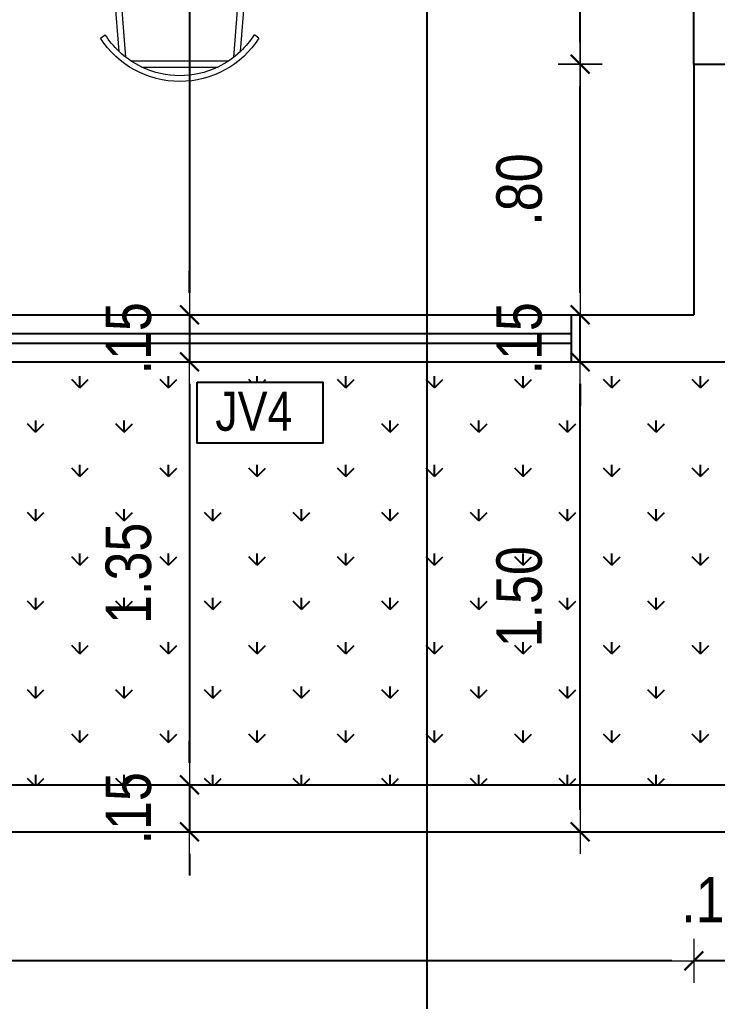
# Model space of a CAD drawing. Header units: millimetres. Extents: x -6300 to 1991, y -4770 to 4545.
# Drawn here: x 1504.08 to 1506.306, y 93.017 to 96.15 of the extents above; entities that cross this region are included whole.
import ezdxf
from ezdxf.enums import TextEntityAlignment as Align

# ---------------------------------------------------------------- set-up
doc = ezdxf.new("R2010")
doc.units = ezdxf.units.MM
doc.header["$LTSCALE"] = 20
doc.header["$MEASUREMENT"] = 0
doc.linetypes.add('DASHDOT2', pattern=[0.5, 0.25, -0.125, 0, -0.125])
doc.layers.get('0').update_dxf_attribs({"linetype": 'CONTINUOUS'})
doc.layers.get('DEFPOINTS').update_dxf_attribs({"linetype": 'CONTINUOUS'})
for name, color, linetype in [('COTA', 7, 'CONTINUOUS'), ('E-hatch', 8, 'CONTINUOUS'), ('LAYER1', 7, 'CONTINUOUS')]:
    doc.layers.add(name, color=color, linetype=linetype)
for name, color, linetype, lineweight in [('E-Lay-9', 9, 'CONTINUOUS', 9), ('E-Pen-C', 4, 'CONTINUOUS', 15), ('E-Pen-G', 3, 'CONTINUOUS', 30)]:
    doc.layers.add(name, color=color, linetype=linetype, lineweight=lineweight)
doc.styles.add('F2', font='ARIALN.TTF')
doc.dimstyles.new('DIMENSION-1', dxfattribs={"dimtxt": 0.145, "dimasz": 0.07, "dimexe": 1, "dimexo": 0, "dimgap": 0.12, "dimtad": 1, "dimzin": 7, "dimdsep": 46, "dimtxsty": 'F2', "dimblk1": 'TRACO', "dimblk2": 'TRACO', "dimsah": 1, "dimcen": 1, "dimse1": 1, "dimse2": 1, "dimclrd": 4, "dimclre": 256, "dimclrt": 4, "dimadec": 8, "dimazin": 0, "dimtfac": 1, "dimtix": 1, "dimtmove": 2, "dimatfit": 3, "dimldrblk": 'TRACO', "dimfxl": 1, "dimtolj": 1, "dimtzin": 0, "dimarcsym": 0})

# ---------------------------------------------------------------- blocks, each defined once
blk = doc.blocks.new('TRACO')
at = {"layer": 'E-Pen-C'}
for p, q in [((0, 1), (0, -1)), ((-1, 0), (1, 0))]:
    blk.add_line(p, q, dxfattribs=at)
at = {"layer": 'E-Pen-G'}
blk.add_line((-0.424, -0.424), (0.424, 0.424), dxfattribs=at)
blk = doc.blocks.new('*D400')
at = {"layer": 'COTA', "color": 4, "linetype": 'Continuous', "lineweight": -2}
for p, q in [((1506.1609, 93.1462), (1506.0909, 93.1462)), ((1506.3809, 93.1462), (1506.2309, 93.1462)), ((1506.4509, 93.1462), (1506.5209, 93.1462))]:
    blk.add_line(p, q, dxfattribs=at)
at = {"layer": 'DEFPOINTS', "color": 0, "linetype": 'Continuous'}
for p in [(1506.2309, 95.0579, -1.8296), (1506.3809, 95.0579, -1.8296), (1506.2309, 93.1462)]:
    blk.add_point(p, dxfattribs=at)
at = {"layer": 'COTA', "color": 4, "linetype": 'Continuous', "lineweight": -2, "xscale": 0.07, "yscale": 0.07, "zscale": 0.07}
blk.add_blockref('TRACO', (1506.2309, 93.1462), dxfattribs=at)
at = {"layer": 'COTA', "color": 4, "linetype": 'Continuous', "lineweight": -2, "xscale": 0.07, "yscale": 0.07, "zscale": 0.07, "rotation": 180}
blk.add_blockref('TRACO', (1506.3809, 93.1462), dxfattribs=at)
at = {"layer": 'COTA', "color": 4, "linetype": 'Continuous', "insert": (1506.3059, 93.3402), "char_height": 0.145, "attachment_point": 5, "style": 'F2'}
blk.add_mtext('\\A1;.15', dxfattribs=at)
blk = doc.blocks.new('*D401')
at = {"layer": 'COTA', "color": 4, "linetype": 'Continuous', "lineweight": -2}
blk.add_line((1506.1609, 93.1462), (1499.4042, 93.1462), dxfattribs=at)
at = {"layer": 'DEFPOINTS', "color": 0, "linetype": 'Continuous'}
for p in [(1499.3342, 95.2079, -1.8296), (1506.2309, 95.0579, -1.8296), (1499.3342, 93.1462)]:
    blk.add_point(p, dxfattribs=at)
at = {"layer": 'COTA', "color": 4, "linetype": 'Continuous', "lineweight": -2, "xscale": 0.07, "yscale": 0.07, "zscale": 0.07, "rotation": 180}
blk.add_blockref('TRACO', (1499.3342, 93.1462), dxfattribs=at)
at = {"layer": 'COTA', "color": 4, "linetype": 'Continuous', "lineweight": -2, "xscale": 0.07, "yscale": 0.07, "zscale": 0.07}
blk.add_blockref('TRACO', (1506.2309, 93.1462), dxfattribs=at)
at = {"layer": 'COTA', "color": 4, "linetype": 'Continuous', "insert": (1502.7826, 93.3402), "char_height": 0.145, "attachment_point": 5, "style": 'F2'}
blk.add_mtext('\\A1;6.90', dxfattribs=at)
blk = doc.blocks.new('*D405')
at = {"layer": 'COTA', "color": 4, "linetype": 'Continuous', "lineweight": -2}
blk.add_line((1495.4009, 92.7087), (1517.7609, 92.7087), dxfattribs=at)
at = {"layer": 'DEFPOINTS', "color": 0, "linetype": 'Continuous'}
for p in [(1495.3309, 93.5579, -1.8296), (1517.8309, 93.5579, -1.8296), (1517.8309, 92.7087)]:
    blk.add_point(p, dxfattribs=at)
at = {"layer": 'COTA', "color": 4, "linetype": 'Continuous', "lineweight": -2, "xscale": 0.07, "yscale": 0.07, "zscale": 0.07, "rotation": 180}
blk.add_blockref('TRACO', (1495.3309, 92.7087), dxfattribs=at)
at = {"layer": 'COTA', "color": 4, "linetype": 'Continuous', "lineweight": -2, "xscale": 0.07, "yscale": 0.07, "zscale": 0.07}
blk.add_blockref('TRACO', (1517.8309, 92.7087), dxfattribs=at)
at = {"layer": 'COTA', "color": 4, "linetype": 'Continuous', "insert": (1506.5809, 92.9027), "char_height": 0.145, "attachment_point": 5, "style": 'F2'}
blk.add_mtext('\\A1;22.50', dxfattribs=at)
blk = doc.blocks.new('*D429')
at = {"layer": 'COTA', "color": 4, "linetype": 'Continuous', "lineweight": -2}
blk.add_line((1504.6215, 99.8879), (1504.6215, 95.2779), dxfattribs=at)
at = {"layer": 'DEFPOINTS', "color": 0, "linetype": 'Continuous'}
for p in [(1504.8809, 99.9579, -1.8296), (1504.6215, 95.2079), (1504.7073, 95.2079, -1.8296)]:
    blk.add_point(p, dxfattribs=at)
at = {"layer": 'COTA', "color": 4, "linetype": 'Continuous', "lineweight": -2, "xscale": 0.07, "yscale": 0.07, "zscale": 0.07}
for p, rotation in [((1504.6215, 99.9579), 90), ((1504.6215, 95.2079), 270)]:
    blk.add_blockref('TRACO', p, dxfattribs=dict(at, rotation=rotation))
at = {"layer": 'COTA', "color": 4, "linetype": 'Continuous', "insert": (1504.4277, 97.5829), "char_height": 0.145, "attachment_point": 5, "rotation": 90, "style": 'F2'}
blk.add_mtext('\\A1;4.75', dxfattribs=at)
blk = doc.blocks.new('*D430')
at = {"layer": 'COTA', "color": 4, "linetype": 'Continuous', "lineweight": -2}
for p, q in [((1504.6215, 95.2779), (1504.6215, 95.3479)), ((1504.6215, 95.2079), (1504.6215, 95.0579)), ((1504.6215, 94.9879), (1504.6215, 94.9179))]:
    blk.add_line(p, q, dxfattribs=at)
at = {"layer": 'DEFPOINTS', "color": 0, "linetype": 'Continuous'}
for p in [(1504.7073, 95.2079, -1.8296), (1504.6215, 95.0579), (1504.7073, 95.0579, -1.8296)]:
    blk.add_point(p, dxfattribs=at)
at = {"layer": 'COTA', "color": 4, "linetype": 'Continuous', "lineweight": -2, "xscale": 0.07, "yscale": 0.07, "zscale": 0.07}
for p, rotation in [((1504.6215, 95.2079), 270), ((1504.6215, 95.0579), 90)]:
    blk.add_blockref('TRACO', p, dxfattribs=dict(at, rotation=rotation))
at = {"layer": 'COTA', "color": 4, "linetype": 'Continuous', "insert": (1504.4274, 95.1329), "char_height": 0.145, "attachment_point": 5, "rotation": 90, "style": 'F2'}
blk.add_mtext('\\A1;.15', dxfattribs=at)
blk = doc.blocks.new('*D431')
at = {"layer": 'COTA', "color": 4, "linetype": 'Continuous', "lineweight": -2}
blk.add_line((1504.6215, 94.9879), (1504.6215, 93.7779), dxfattribs=at)
at = {"layer": 'DEFPOINTS', "color": 0, "linetype": 'Continuous'}
for p in [(1504.7073, 95.0579, -1.8296), (1504.6215, 93.7079), (1504.7073, 93.7079, -1.8296)]:
    blk.add_point(p, dxfattribs=at)
at = {"layer": 'COTA', "color": 4, "linetype": 'Continuous', "lineweight": -2, "xscale": 0.07, "yscale": 0.07, "zscale": 0.07}
for p, rotation in [((1504.6215, 95.0579), 90), ((1504.6215, 93.7079), 270)]:
    blk.add_blockref('TRACO', p, dxfattribs=dict(at, rotation=rotation))
at = {"layer": 'COTA', "color": 4, "linetype": 'Continuous', "insert": (1504.4274, 94.3829), "char_height": 0.145, "attachment_point": 5, "rotation": 90, "style": 'F2'}
blk.add_mtext('\\A1;1.35', dxfattribs=at)
blk = doc.blocks.new('*D432')
at = {"layer": 'COTA', "color": 4, "linetype": 'Continuous', "lineweight": -2}
for p, q in [((1504.6215, 93.7779), (1504.6215, 93.8479)), ((1504.6215, 93.7079), (1504.6215, 93.5579)), ((1504.6215, 93.4879), (1504.6215, 93.4179))]:
    blk.add_line(p, q, dxfattribs=at)
at = {"layer": 'DEFPOINTS', "color": 0, "linetype": 'Continuous'}
for p in [(1504.7073, 93.7079, -1.8296), (1504.6215, 93.5579), (1504.7073, 93.5579, -1.8296)]:
    blk.add_point(p, dxfattribs=at)
at = {"layer": 'COTA', "color": 4, "linetype": 'Continuous', "lineweight": -2, "xscale": 0.07, "yscale": 0.07, "zscale": 0.07}
for p, rotation in [((1504.6215, 93.7079), 270), ((1504.6215, 93.5579), 90)]:
    blk.add_blockref('TRACO', p, dxfattribs=dict(at, rotation=rotation))
at = {"layer": 'COTA', "color": 4, "linetype": 'Continuous', "insert": (1504.4274, 93.6329), "char_height": 0.145, "attachment_point": 5, "rotation": 90, "style": 'F2'}
blk.add_mtext('\\A1;.15', dxfattribs=at)
blk = doc.blocks.new('cadeira3')
at = {"color": 8}
for p, q in [((335.87, -200.51), (367.14, -200.51)), ((339.39, -198.51), (363.62, -198.51)), ((332.14, -203.49), (329.22, -240.82)), ((334.29, -201.65), (331.21, -240.97)), ((368.73, -201.65), (371.8, -240.97)), ((370.88, -203.49), (373.8, -240.82)), ((326.24, -207.76), (327.72, -208.87)), ((376.77, -207.76), (375.3, -208.87)), ((371.3, -241.51), (331.71, -241.51)), ((371.3, -243.51), (331.71, -243.51))]:
    blk.add_line(p, q, dxfattribs=at)
for centre, radius, start, end in [((351.51, -223.91), 29.99, 32.591, 147.409), ((351.51, -223.93), 28.15, 64.5065, 115.4935), ((351.51, -223.93), 28.15, 115.4935, 133.4739), ((351.51, -223.93), 28.15, 46.5261, 64.5065), ((351.51, -223.93), 28.15, 133.4739, 147.6689), ((351.51, -223.93), 28.15, 32.3311, 46.5261), ((331.71, -241.01), 2.5, 175.5276, 270), ((331.71, -241.01), 0.5, 175.5276, 270), ((371.3, -241.01), 2.5, 270, 4.4724), ((371.3, -241.01), 0.5, 270, 4.4724)]:
    blk.add_arc(centre, radius, start, end, dxfattribs=at)
blk = doc.blocks.new('*D447')
at = {"layer": 'COTA', "color": 4, "linetype": 'Continuous', "lineweight": -2}
blk.add_line((1505.8684, 93.6279), (1505.8684, 94.9879), dxfattribs=at)
at = {"layer": 'DEFPOINTS', "color": 0, "linetype": 'Continuous'}
for p in [(1505.8684, 95.0579), (1505.9833, 95.0579, -1.8296), (1505.9833, 93.5579, -1.8296)]:
    blk.add_point(p, dxfattribs=at)
at = {"layer": 'COTA', "color": 4, "linetype": 'Continuous', "lineweight": -2, "xscale": 0.07, "yscale": 0.07, "zscale": 0.07}
for p, rotation in [((1505.8684, 95.0579), 90), ((1505.8684, 93.5579), 270)]:
    blk.add_blockref('TRACO', p, dxfattribs=dict(at, rotation=rotation))
at = {"layer": 'COTA', "color": 4, "linetype": 'Continuous', "insert": (1505.6744, 94.3079), "char_height": 0.145, "attachment_point": 5, "rotation": 90, "style": 'F2'}
blk.add_mtext('\\A1;1.50', dxfattribs=at)
blk = doc.blocks.new('*D448')
at = {"layer": 'COTA', "color": 4, "linetype": 'Continuous', "lineweight": -2}
for p, q in [((1505.8684, 95.2779), (1505.8684, 95.3479)), ((1505.8684, 95.0579), (1505.8684, 95.2079)), ((1505.8684, 94.9879), (1505.8684, 94.9179))]:
    blk.add_line(p, q, dxfattribs=at)
at = {"layer": 'DEFPOINTS', "color": 0, "linetype": 'Continuous'}
for p in [(1505.8684, 95.2079), (1506.2309, 95.2079, -1.8296), (1505.9833, 95.0579, -1.8296)]:
    blk.add_point(p, dxfattribs=at)
at = {"layer": 'COTA', "color": 4, "linetype": 'Continuous', "lineweight": -2, "xscale": 0.07, "yscale": 0.07, "zscale": 0.07}
for p, rotation in [((1505.8684, 95.2079), 270), ((1505.8684, 95.0579), 90)]:
    blk.add_blockref('TRACO', p, dxfattribs=dict(at, rotation=rotation))
at = {"layer": 'COTA', "color": 4, "linetype": 'Continuous', "insert": (1505.6744, 95.1329), "char_height": 0.145, "attachment_point": 5, "rotation": 90, "style": 'F2'}
blk.add_mtext('\\A1;.15', dxfattribs=at)
blk = doc.blocks.new('*D449')
at = {"layer": 'COTA', "color": 4, "linetype": 'Continuous', "lineweight": -2}
blk.add_line((1505.8684, 95.2779), (1505.8684, 95.9379), dxfattribs=at)
at = {"layer": 'DEFPOINTS', "color": 0, "linetype": 'Continuous'}
for p in [(1505.8684, 96.0079), (1506.2309, 96.0079, -1.8296), (1506.2309, 95.2079, -1.8296)]:
    blk.add_point(p, dxfattribs=at)
at = {"layer": 'COTA', "color": 4, "linetype": 'Continuous', "lineweight": -2, "xscale": 0.07, "yscale": 0.07, "zscale": 0.07}
for p, rotation in [((1505.8684, 96.0079), 90), ((1505.8684, 95.2079), 270)]:
    blk.add_blockref('TRACO', p, dxfattribs=dict(at, rotation=rotation))
at = {"layer": 'COTA', "color": 4, "linetype": 'Continuous', "insert": (1505.6744, 95.6079), "char_height": 0.145, "attachment_point": 5, "rotation": 90, "style": 'F2'}
blk.add_mtext('\\A1;.80', dxfattribs=at)
blk = doc.blocks.new('*D450')
at = {"layer": 'COTA', "color": 4, "linetype": 'Continuous', "lineweight": -2}
blk.add_line((1505.8684, 96.0779), (1505.8684, 97.4379), dxfattribs=at)
at = {"layer": 'DEFPOINTS', "color": 0, "linetype": 'Continuous'}
for p in [(1505.8684, 97.5079), (1506.2309, 97.5079, -1.8296), (1506.2309, 96.0079, -1.8296)]:
    blk.add_point(p, dxfattribs=at)
at = {"layer": 'COTA', "color": 4, "linetype": 'Continuous', "lineweight": -2, "xscale": 0.07, "yscale": 0.07, "zscale": 0.07}
for p, rotation in [((1505.8684, 97.5079), 90), ((1505.8684, 96.0079), 270)]:
    blk.add_blockref('TRACO', p, dxfattribs=dict(at, rotation=rotation))
at = {"layer": 'COTA', "color": 4, "linetype": 'Continuous', "insert": (1505.6744, 96.7579), "char_height": 0.145, "attachment_point": 5, "rotation": 90, "style": 'F2'}
blk.add_mtext('\\A1;1.50', dxfattribs=at)

msp = doc.modelspace()

# ---------------------------------------------------------------- hatches: boundary and pattern name
at = {"layer": 'E-hatch'}
h = msp.add_hatch(dxfattribs=at)
h.set_pattern_fill('GRASS', color=8, scale=0.2, style=0)
h.set_pattern_definition([(90, (-60.41372, 66.12446), (-0.141421356, 0.141421356), [0.0375, -0.245342713]), (45, (-60.41372, 66.12446), (-0.141421356, 0.141421356), [0.0375, -0.1625]), (135, (-60.41372, 66.12446), (-0.141421356, -0.141421356), [0.0375, -0.1625])])
h.paths.add_polyline_path([(1499.1842, 95.0579), (1508.7309, 95.0579), (1508.7309, 93.7079), (1499.1842, 93.7079)])
h.paths.add_polyline_path([(1502.3764, 94.0257), (1502.3764, 94.063), (1502.3621, 94.0601), (1502.35, 94.0521)], flags=24)
h.paths.add_polyline_path([(1502.3764, 94.0257), (1502.35, 94.0521), (1502.3419, 94.0399), (1502.3391, 94.0257)], flags=8)
h.paths.add_polyline_path([(1502.3764, 94.0257), (1502.4137, 94.0257), (1502.4109, 94.0114), (1502.4028, 93.9993)], flags=8)
h.paths.add_polyline_path([(1502.3764, 94.0257), (1502.4028, 93.9993), (1502.3907, 93.9912), (1502.3764, 93.9883)], flags=24)
edge = h.paths.add_edge_path(flags=16)
edge.add_line((1502.3764, 93.951), (1502.3764, 94.1003))
edge = h.paths.add_edge_path(flags=16)
edge.add_arc((1502.3764, 94.0257), 0.0373, 0, 360)
edge = h.paths.add_edge_path(flags=16)
edge.add_line((1502.3018, 94.0257), (1502.6529, 94.0257))
h.paths.add_polyline_path([(1502.4061, 94.0168), (1502.6892, 94.0168), (1502.6892, 94.1971), (1502.4061, 94.1971)], flags=24)
h.paths.add_polyline_path([(1502.0279, 94.394), (1503.1037, 94.394), (1503.1037, 94.6695), (1502.0279, 94.6695)], flags=24)
h.paths.add_polyline_path([(1502.2247, 94.1892), (1502.9068, 94.1892), (1502.9068, 94.3863), (1502.2247, 94.3863)], flags=24)
h.paths.add_polyline_path([(1504.6466, 94.9934), (1505.0469, 94.9934), (1505.0469, 94.7988), (1504.6466, 94.7988)], flags=16)
h.paths.add_polyline_path([(1507.2855, 94.9795), (1507.6858, 94.9795), (1507.6858, 94.7848), (1507.2855, 94.7848)], flags=16)
h.paths.add_polyline_path([(1505.8245, 94.1052), (1505.8245, 94.501), (1505.5226, 94.501), (1505.5226, 94.1052)], flags=24)
h.paths.add_polyline_path([(1504.5776, 94.1795), (1504.5776, 94.5754), (1504.2757, 94.5754), (1504.2757, 94.1795)], flags=24)

# ---------------------------------------------------------------- linework, layer by layer
at = {"color": 6, "elevation": 1.8296}
msp.add_lwpolyline([(1504.6466, 94.9934), (1505.0469, 94.9934), (1505.0469, 94.7988), (1504.6466, 94.7988)], close=True, dxfattribs=at)
at = {"layer": 'COTA', "color": 2, "linetype": 'DASHDOT2'}
msp.add_line((1505.3803, 91.9981), (1505.3803, 116.5876), dxfattribs=at)
at = {"layer": 'COTA', "color": 8, "linetype": 'Continuous'}
for p, q in [((1506.2309, 96.0079), (1506.2309, 97.5079)), ((1503.8396, 95.2079), (1505.8396, 95.2079)), ((1503.8396, 95.0579), (1505.8396, 95.0579))]:
    msp.add_line(p, q, dxfattribs=at)
at = {"layer": 'COTA', "color": 5, "linetype": 'Continuous'}
for p, q in [((1506.2309, 96.0079), (1506.3809, 96.0079)), ((1506.2309, 96.0079), (1506.2309, 95.2079)), ((1505.8396, 95.2079), (1505.8396, 95.0579)), ((1505.8396, 95.2079), (1506.2309, 95.2079)), ((1505.8396, 95.0579), (1508.7309, 95.0579)), ((1495.6809, 93.7079), (1508.7309, 93.7079)), ((1495.3309, 93.5579), (1517.8309, 93.5579))]:
    msp.add_line(p, q, dxfattribs=at)
at = {"layer": 'COTA', "color": 7, "linetype": 'Continuous'}
for p, q in [((1503.8396, 95.1479), (1505.8396, 95.1479)), ((1503.8396, 95.1179), (1505.8396, 95.1179))]:
    msp.add_line(p, q, dxfattribs=at)

# ---------------------------------------------------------------- block references
at = {"layer": 'E-Lay-9', "color": 8, "xscale": -0.01000000000021828, "yscale": 0.009999999999990905, "zscale": 0.01, "rotation": 180}
msp.add_blockref('cadeira3', (1501.0756, 94.0135, 1.8296), dxfattribs=at)

# ---------------------------------------------------------------- texts
at = {"layer": 'LAYER1', "color": 6, "linetype": 'Continuous', "style": 'F2'}
msp.add_text('JV4', height=0.1246, dxfattribs=at).set_placement((1504.7041, 94.9626, 1.8296), align=Align.TOP_LEFT)

# ---------------------------------------------------------------- dimensions: what is measured, and where the dimension line sits
at = {"layer": 'COTA', "color": 7, "linetype": 'Continuous'}
for base, p1, p2, picture, middle in [((1504.6215, 95.2079, 1.8296), (1504.8809, 99.9579), (1504.7073, 95.2079), '*D429', (1504.4277, 97.5829, 1.8296)), ((1505.8684, 97.5079, 1.8296), (1506.2309, 96.0079), (1506.2309, 97.5079), '*D450', (1505.6744, 96.7579, 1.8296)), ((1505.8684, 96.0079, 1.8296), (1506.2309, 95.2079), (1506.2309, 96.0079), '*D449', (1505.6744, 95.6079, 1.8296)), ((1504.6215, 95.0579, 1.8296), (1504.7073, 95.2079), (1504.7073, 95.0579), '*D430', (1504.4274, 95.1329, 1.8296)), ((1505.8684, 95.2079, 1.8296), (1505.9833, 95.0579), (1506.2309, 95.2079), '*D448', (1505.6744, 95.1329, 1.8296)), ((1504.6215, 93.7079, 1.8296), (1504.7073, 95.0579), (1504.7073, 93.7079), '*D431', (1504.4274, 94.3829, 1.8296)), ((1505.8684, 95.0579, 1.8296), (1505.9833, 93.5579), (1505.9833, 95.0579), '*D447', (1505.6744, 94.3079, 1.8296)), ((1504.6215, 93.5579, 1.8296), (1504.7073, 93.7079), (1504.7073, 93.5579), '*D432', (1504.4274, 93.6329, 1.8296))]:
    dim = msp.add_linear_dim(base=base, p1=p1, p2=p2, angle=90, dimstyle='DIMENSION-1', override={"dimfxl": 0.06}, dxfattribs=at)
    dim.commit()
    dim.dimension.update_dxf_attribs({"geometry": picture, "text_midpoint": middle})
at = {"layer": 'COTA', "color": 5, "linetype": 'Continuous'}
for base, p1, p2, picture, middle in [((1499.3342, 93.1462, 1.8296), (1506.2309, 95.0579), (1499.3342, 95.2079), '*D401', (1502.7826, 93.3402, 1.8296)), ((1506.2309, 93.1462, 1.8296), (1506.3809, 95.0579), (1506.2309, 95.0579), '*D400', (1506.3059, 93.3402, 1.8296))]:
    dim = msp.add_linear_dim(base=base, p1=p1, p2=p2, dimstyle='DIMENSION-1', override={"dimfxl": 0.06}, dxfattribs=at)
    dim.commit()
    dim.dimension.update_dxf_attribs({"geometry": picture, "text_midpoint": middle})
at = {"layer": 'COTA', "color": 7, "linetype": 'Continuous'}
dim = msp.add_linear_dim(base=(1517.8309, 92.7087, 1.8296), p1=(1495.3309, 93.5579), p2=(1517.8309, 93.5579), dimstyle='DIMENSION-1', override={"dimfxl": 0.06}, dxfattribs=at)
dim.commit()
dim.dimension.update_dxf_attribs({"geometry": '*D405', "text_midpoint": (1506.5809, 92.9027, 1.8296)})

doc.saveas('drawing.dxf')
